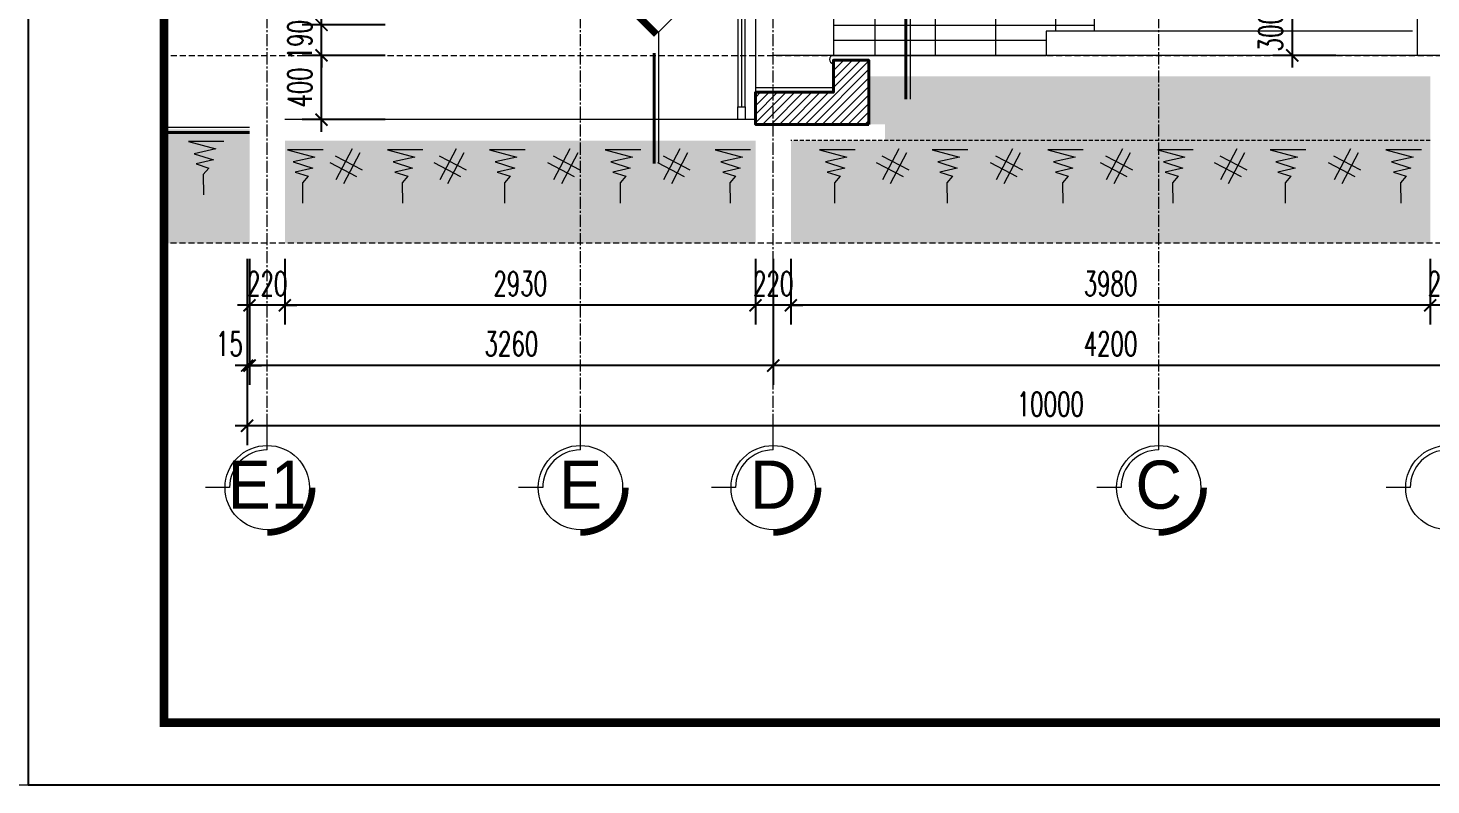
# Model space of a CAD drawing. Header units: millimetres. Extents: x -229618 to 2906, y -178063 to 96806.
# Drawn here: x -28597 to -19864, y -155647 to -150935 of the extents above; entities that cross this region are included whole.
import ezdxf
from ezdxf.enums import TextEntityAlignment as Align

# ---------------------------------------------------------------- set-up
doc = ezdxf.new("R2010")
doc.units = ezdxf.units.MM
doc.header["$LTSCALE"] = 200
doc.header["$MEASUREMENT"] = 0
doc.set_wipeout_variables(frame=1)
doc.header["$PDMODE"] = 3
doc.header["$PDSIZE"] = 50
doc.linetypes.add('CENTER2', pattern=[1.125, 0.75, -0.125, 0.125, -0.125])
doc.linetypes.add('DASHED2', pattern=[0.375, 0.25, -0.125])
doc.layers.get('0').update_dxf_attribs({"color": 95, "linetype": 'CONTINUOUS'})
doc.layers.get('DEFPOINTS').update_dxf_attribs({"linetype": 'CONTINUOUS'})
for name, color, linetype, lineweight in [('cat', 1, 'CONTINUOUS', 40), ('hatch', 250, 'CONTINUOUS', 5), ('nho', 252, 'CONTINUOUS', 15), ('thay', 7, 'CONTINUOUS', 18), ('tim', 18, 'CENTER2', 9)]:
    doc.layers.add(name, color=color, linetype=linetype, lineweight=lineweight)
for name, color, linetype in [('DIM', 251, 'CONTINUOUS'), ('KHUNGTEN', 7, 'CONTINUOUS'), ('MANH', 9, 'CONTINUOUS'), ('TEXT', 33, 'CONTINUOUS')]:
    doc.layers.add(name, color=color, linetype=linetype)
doc.layers.add('in', color=203, linetype='CONTINUOUS', lineweight=5, plot=False)
doc.styles.add('Aria H iso', font='Vharial_0.ttf')
doc.styles.add('CHU HOA Day', font='Vharial_0.ttf')
doc.styles.add('dam', font='Vhavanb_0.ttf', dxfattribs={"width": 0.9, "height": 450})
doc.styles.add('Scale', font='vnsimli.shx', dxfattribs={"width": 0.65, "bigfont": 'bigfont.shx'})
doc.dimstyles.new('Scale', dxfattribs={"dimscale": 75, "dimtxt": 2, "dimasz": 1, "dimexe": 1.6, "dimexo": 0, "dimgap": 0.8, "dimtad": 1, "dimdec": 0, "dimzin": 0, "dimdsep": 46, "dimtxsty": 'Scale', "dimblk": 'ARCHTICK', "dimcen": 0.1, "dimdle": 1, "dimclrd": 256, "dimclre": 256, "dimclrt": 3, "dimadec": 0, "dimazin": 0, "dimtfac": 1, "dimtdec": 0, "dimtix": 1, "dimtmove": 2, "dimatfit": 3, "dimldrblk": 'ARCHTICK', "dimfxl": 0, "dimtolj": 1, "dimtzin": 0, "dimarcsym": 0})

# ---------------------------------------------------------------- blocks, each defined once
blk = doc.blocks.new('KhungA3')
at = {"layer": 'DEFPOINTS', "color": 8}
blk.add_lwpolyline([(-3.74, 3.81), (416.31, 3.81), (416.31, 300.81), (-3.74, 300.81)], close=True, dxfattribs=at)
at = {"layer": 'KHUNGTEN', "color": 4, "const_width": 0.724}
blk.add_lwpolyline([(7.54, 8.99), (411.13, 8.99), (411.13, 295.64), (7.54, 295.64)], close=True, dxfattribs=at)
blk = doc.blocks.new('_ArchTick')
at = {"color": 0, "linetype": 'ByBlock', "const_width": 0.15}
blk.add_lwpolyline([(-0.5, -0.5), (0.5, 0.5)], dxfattribs=at)
blk = doc.blocks.new('*D2561')
at = {"layer": 'DEFPOINTS', "color": 0, "linetype": 'Continuous'}
for p in [(-23958.2, -152371.7), (-19758.2, -152371.7), (-23958.2, -153035.8)]:
    blk.add_point(p, dxfattribs=at)
at = {"layer": 'DIM', "linetype": 'Continuous', "lineweight": -2}
for p, q in [((-23958.2, -152371.7), (-23958.2, -153155.8)), ((-19758.2, -152371.7), (-19758.2, -153155.8)), ((-19683.2, -153035.8), (-24033.2, -153035.8))]:
    blk.add_line(p, q, dxfattribs=at)
at = {"layer": 'DIM', "linetype": 'Continuous', "lineweight": -2, "xscale": 75, "yscale": 75, "zscale": 75, "rotation": 180}
blk.add_blockref('_ArchTick', (-23958.2, -153035.8), dxfattribs=at)
at = {"layer": 'DIM', "linetype": 'Continuous', "lineweight": -2, "xscale": 75, "yscale": 75, "zscale": 75}
blk.add_blockref('_ArchTick', (-19758.2, -153035.8), dxfattribs=at)
at = {"layer": 'DIM', "color": 3, "linetype": 'Continuous', "insert": (-21858.2, -152900.8), "char_height": 150, "attachment_point": 5, "style": 'Scale'}
blk.add_mtext('\\A1;4200', dxfattribs=at)
blk = doc.blocks.new('*D2562')
at = {"layer": 'DEFPOINTS', "color": 0, "linetype": 'Continuous'}
for p in [(-27218.2, -152371.7), (-23958.2, -152371.7), (-27218.2, -153035.8)]:
    blk.add_point(p, dxfattribs=at)
at = {"layer": 'DIM', "linetype": 'Continuous', "lineweight": -2}
for p, q in [((-27218.2, -152371.7), (-27218.2, -153155.8)), ((-23958.2, -152371.7), (-23958.2, -153155.8)), ((-23883.2, -153035.8), (-27293.2, -153035.8))]:
    blk.add_line(p, q, dxfattribs=at)
at = {"layer": 'DIM', "linetype": 'Continuous', "lineweight": -2, "xscale": 75, "yscale": 75, "zscale": 75, "rotation": 180}
blk.add_blockref('_ArchTick', (-27218.2, -153035.8), dxfattribs=at)
at = {"layer": 'DIM', "linetype": 'Continuous', "lineweight": -2, "xscale": 75, "yscale": 75, "zscale": 75}
blk.add_blockref('_ArchTick', (-23958.2, -153035.8), dxfattribs=at)
at = {"layer": 'DIM', "color": 3, "linetype": 'Continuous', "insert": (-25588.2, -152900.8), "char_height": 150, "attachment_point": 5, "style": 'Scale'}
blk.add_mtext('\\A1;3260', dxfattribs=at)
blk = doc.blocks.new('*D2563')
at = {"layer": 'DEFPOINTS', "color": 0, "linetype": 'Continuous'}
for p in [(-27233.2, -152371.7), (-17233.2, -152371.7), (-27233.2, -153410.8)]:
    blk.add_point(p, dxfattribs=at)
at = {"layer": 'DIM', "linetype": 'Continuous', "lineweight": -2}
for p, q in [((-27233.2, -152371.7), (-27233.2, -153530.8)), ((-17233.2, -152371.7), (-17233.2, -153530.8)), ((-17158.2, -153410.8), (-27308.2, -153410.8))]:
    blk.add_line(p, q, dxfattribs=at)
at = {"layer": 'DIM', "linetype": 'Continuous', "lineweight": -2, "xscale": 75, "yscale": 75, "zscale": 75, "rotation": 180}
blk.add_blockref('_ArchTick', (-27233.2, -153410.8), dxfattribs=at)
at = {"layer": 'DIM', "linetype": 'Continuous', "lineweight": -2, "xscale": 75, "yscale": 75, "zscale": 75}
blk.add_blockref('_ArchTick', (-17233.2, -153410.8), dxfattribs=at)
at = {"layer": 'DIM', "color": 3, "linetype": 'Continuous', "insert": (-22233.2, -153275.8), "char_height": 150, "attachment_point": 5, "style": 'Scale'}
blk.add_mtext('\\A1;10000', dxfattribs=at)
blk = doc.blocks.new('*D2570')
at = {"layer": 'DEFPOINTS', "color": 0, "linetype": 'Continuous'}
for p in [(-26770.1, -151104.9), (-26373.6, -151104.9), (-26373.6, -151504.9)]:
    blk.add_point(p, dxfattribs=at)
at = {"layer": 'DIM', "linetype": 'Continuous', "lineweight": -2}
for p, q in [((-26770.1, -151579.9), (-26770.1, -151029.9)), ((-26373.6, -151104.9), (-26890.1, -151104.9)), ((-26373.6, -151504.9), (-26890.1, -151504.9))]:
    blk.add_line(p, q, dxfattribs=at)
at = {"layer": 'DIM', "linetype": 'Continuous', "lineweight": -2, "xscale": 75, "yscale": 75, "zscale": 75}
for p, rotation in [((-26770.1, -151104.9), 90), ((-26770.1, -151504.9), 270)]:
    blk.add_blockref('_ArchTick', p, dxfattribs=dict(at, rotation=rotation))
at = {"layer": 'DIM', "color": 3, "linetype": 'Continuous', "insert": (-26905.1, -151304.9), "char_height": 150, "attachment_point": 5, "rotation": 90, "style": 'Scale'}
blk.add_mtext('\\A1;400', dxfattribs=at)
blk = doc.blocks.new('*D2571')
at = {"layer": 'DEFPOINTS', "color": 0, "linetype": 'Continuous'}
for p in [(-26770.1, -150914.9), (-26373.6, -150914.9), (-26373.6, -151104.9)]:
    blk.add_point(p, dxfattribs=at)
at = {"layer": 'DIM', "linetype": 'Continuous', "lineweight": -2}
for p, q in [((-26770.1, -150914.9), (-26770.1, -150839.9)), ((-26373.6, -150914.9), (-26890.1, -150914.9)), ((-26770.1, -151104.9), (-26770.1, -150914.9)), ((-26373.6, -151104.9), (-26890.1, -151104.9)), ((-26770.1, -151104.9), (-26770.1, -151179.9))]:
    blk.add_line(p, q, dxfattribs=at)
at = {"layer": 'DIM', "linetype": 'Continuous', "lineweight": -2, "xscale": 75, "yscale": 75, "zscale": 75}
for p, rotation in [((-26770.1, -150914.9), 270), ((-26770.1, -151104.9), 90)]:
    blk.add_blockref('_ArchTick', p, dxfattribs=dict(at, rotation=rotation))
at = {"layer": 'DIM', "color": 3, "linetype": 'Continuous', "insert": (-26905.1, -151009.9), "char_height": 150, "attachment_point": 5, "rotation": 90, "style": 'Scale'}
blk.add_mtext('\\A1;190', dxfattribs=at)
blk = doc.blocks.new('*D2572')
at = {"layer": 'DEFPOINTS', "color": 0, "linetype": 'Continuous'}
for p in [(-26770.1, -149215), (-26373.6, -149215), (-26373.6, -150914.9)]:
    blk.add_point(p, dxfattribs=at)
at = {"layer": 'DIM', "linetype": 'Continuous', "lineweight": -2}
for p, q in [((-26770.1, -149140), (-26770.1, -149897.4)), ((-26373.6, -149215), (-26890.1, -149215)), ((-26770.1, -150989.9), (-26770.1, -150342.4)), ((-26373.6, -150914.9), (-26890.1, -150914.9))]:
    blk.add_line(p, q, dxfattribs=at)
at = {"layer": 'DIM', "linetype": 'Continuous', "lineweight": -2, "xscale": 75, "yscale": 75, "zscale": 75}
for p, rotation in [((-26770.1, -149215), 90), ((-26770.1, -150914.9), 270)]:
    blk.add_blockref('_ArchTick', p, dxfattribs=dict(at, rotation=rotation))
at = {"layer": 'DIM', "color": 3, "linetype": 'Continuous', "insert": (-26642.6, -150119.9), "char_height": 150, "attachment_point": 5, "rotation": 90, "style": 'Scale'}
blk.add_mtext('\\A1;1700', dxfattribs=at)
blk = doc.blocks.new('*D2518')
at = {"layer": 'DEFPOINTS', "color": 0, "linetype": 'Continuous'}
for p in [(-20456.1, -150804.9), (-20727, -151104.9), (-20456.1, -151104.9)]:
    blk.add_point(p, dxfattribs=at)
at = {"layer": 'DIM', "linetype": 'Continuous', "lineweight": -2}
for p, q in [((-20727, -150804.9), (-20727, -150729.9)), ((-20456.1, -150804.9), (-20847, -150804.9)), ((-20727, -150804.9), (-20727, -151104.9)), ((-20456.1, -151104.9), (-20847, -151104.9)), ((-20727, -151104.9), (-20727, -151179.9))]:
    blk.add_line(p, q, dxfattribs=at)
at = {"layer": 'DIM', "linetype": 'Continuous', "lineweight": -2, "xscale": 75, "yscale": 75, "zscale": 75}
for p, rotation in [((-20727, -150804.9), 270), ((-20727, -151104.9), 90)]:
    blk.add_blockref('_ArchTick', p, dxfattribs=dict(at, rotation=rotation))
at = {"layer": 'DIM', "color": 3, "linetype": 'Continuous', "insert": (-20862, -150954.9), "char_height": 150, "attachment_point": 5, "rotation": 90, "style": 'Scale'}
blk.add_mtext('\\A1;300', dxfattribs=at)
blk = doc.blocks.new('tr')
at = {"layer": 'thay', "ltscale": 600}
for p, q in [((0, -200), (0, 0)), ((313, -513), (513, -513))]:
    blk.add_line(p, q, dxfattribs=at)
at = {"layer": 'thay', "ltscale": 600, "const_width": 50}
blk.add_lwpolyline([(-375, -513, 0.414214), (0, -888, 0.414214)], format="xyb", dxfattribs=at)
at = {"layer": 'thay', "ltscale": 600}
blk.add_circle((0, -513), 350, dxfattribs=at)
blk.add_arc((0, -513), 313, 0, 90, dxfattribs=at)
at = {"layer": 'TEXT', "linetype": 'Continuous', "style": 'Aria H iso'}
blk.add_attdef('A', text='', height=350, dxfattribs=at).set_placement((0, -671), align=Align.CENTER)
blk = doc.blocks.new('kyhieu1')
at = {"layer": 'cat', "ltscale": 600}
blk.add_line((27.5, -131), (27.5, -816.6), dxfattribs=at)
at = {"color": 15, "linetype": 'Continuous'}
blk.add_wipeout([(0, 0), (311.1, 311.1), (0, 622.3), (-311.1, 311.1)], dxfattribs=at).dxf.layer = 'thay'
at = {"linetype": 'Continuous'}
blk.add_wipeout([(0, 622.3), (-311.1, 311.1), (0, 0), (311.1, 311.1)], dxfattribs=at).dxf.layer = 'DIM'
at = {"layer": 'thay', "ltscale": 600}
blk.add_line((0, 0), (0, -816.6), dxfattribs=at)
at = {"layer": 'thay', "color": 15, "linetype": 'Continuous'}
blk.add_lwpolyline([(0, 0), (311.1, 311.1), (0, 622.3), (-311.1, 311.1)], close=True, dxfattribs=at)
at = {"layer": 'thay', "color": 1, "linetype": 'Continuous', "const_width": 40}
blk.add_lwpolyline([(14.1, -14.1), (339.4, 311.1), (169.7, 480.8)], dxfattribs=at)
at = {"layer": 'TEXT', "style": 'CHU HOA Day'}
blk.add_attdef('N1', text='', height=200, dxfattribs=at).set_placement((0, 304.1), align=Align.MIDDLE)
blk = doc.blocks.new('nendat')
at = {"layer": 'hatch', "linetype": 'Continuous'}
for p, q in [((7.2, 103.2), (108.6, -90)), ((-56.8, -29.8), (110.3, 57.9)), ((-40.9, 77.9), (60.5, -115.2)), ((-21.9, -70.2), (145.2, 17.5))]:
    blk.add_line(p, q, dxfattribs=at)
blk = doc.blocks.new('*D2602')
at = {"layer": 'DEFPOINTS', "color": 0}
for p in [(-19868.2, -152371.7), (-19648.2, -152371.7), (-19868.2, -152660.8)]:
    blk.add_point(p, dxfattribs=at)
at = {"layer": 'DIM', "lineweight": -2}
for p, q in [((-19868.2, -152371.7), (-19868.2, -152780.8)), ((-19648.2, -152371.7), (-19648.2, -152780.8)), ((-19868.2, -152660.8), (-19943.2, -152660.8)), ((-19648.2, -152660.8), (-19868.2, -152660.8)), ((-19648.2, -152660.8), (-19573.2, -152660.8))]:
    blk.add_line(p, q, dxfattribs=at)
at = {"layer": 'DIM', "lineweight": -2, "xscale": 75, "yscale": 75, "zscale": 75}
blk.add_blockref('_ArchTick', (-19868.2, -152660.8), dxfattribs=at)
at = {"layer": 'DIM', "lineweight": -2, "xscale": 75, "yscale": 75, "zscale": 75, "rotation": 180}
blk.add_blockref('_ArchTick', (-19648.2, -152660.8), dxfattribs=at)
at = {"layer": 'DIM', "color": 3, "insert": (-19758.2, -152525.8), "char_height": 150, "attachment_point": 5, "style": 'Scale'}
blk.add_mtext('\\A1;220', dxfattribs=at)
blk = doc.blocks.new('*D2603')
at = {"layer": 'DEFPOINTS', "color": 0}
for p in [(-23848.2, -152371.7), (-19868.2, -152371.7), (-23848.2, -152660.8)]:
    blk.add_point(p, dxfattribs=at)
at = {"layer": 'DIM', "lineweight": -2}
for p, q in [((-23848.2, -152371.7), (-23848.2, -152780.8)), ((-19868.2, -152371.7), (-19868.2, -152780.8)), ((-19793.2, -152660.8), (-23923.2, -152660.8))]:
    blk.add_line(p, q, dxfattribs=at)
at = {"layer": 'DIM', "lineweight": -2, "xscale": 75, "yscale": 75, "zscale": 75, "rotation": 180}
blk.add_blockref('_ArchTick', (-23848.2, -152660.8), dxfattribs=at)
at = {"layer": 'DIM', "lineweight": -2, "xscale": 75, "yscale": 75, "zscale": 75}
blk.add_blockref('_ArchTick', (-19868.2, -152660.8), dxfattribs=at)
at = {"layer": 'DIM', "color": 3, "insert": (-21858.2, -152525.8), "char_height": 150, "attachment_point": 5, "style": 'Scale'}
blk.add_mtext('\\A1;3980', dxfattribs=at)
blk = doc.blocks.new('*D2604')
at = {"layer": 'DEFPOINTS', "color": 0}
for p in [(-24068.2, -152371.7), (-23848.2, -152371.7), (-24068.2, -152660.8)]:
    blk.add_point(p, dxfattribs=at)
at = {"layer": 'DIM', "lineweight": -2}
for p, q in [((-24068.2, -152371.7), (-24068.2, -152780.8)), ((-23848.2, -152371.7), (-23848.2, -152780.8)), ((-24068.2, -152660.8), (-24143.2, -152660.8)), ((-23848.2, -152660.8), (-24068.2, -152660.8)), ((-23848.2, -152660.8), (-23773.2, -152660.8))]:
    blk.add_line(p, q, dxfattribs=at)
at = {"layer": 'DIM', "lineweight": -2, "xscale": 75, "yscale": 75, "zscale": 75}
blk.add_blockref('_ArchTick', (-24068.2, -152660.8), dxfattribs=at)
at = {"layer": 'DIM', "lineweight": -2, "xscale": 75, "yscale": 75, "zscale": 75, "rotation": 180}
blk.add_blockref('_ArchTick', (-23848.2, -152660.8), dxfattribs=at)
at = {"layer": 'DIM', "color": 3, "insert": (-23958.2, -152525.8), "char_height": 150, "attachment_point": 5, "style": 'Scale'}
blk.add_mtext('\\A1;220', dxfattribs=at)
blk = doc.blocks.new('*D2605')
at = {"layer": 'DEFPOINTS', "color": 0}
for p in [(-26998.2, -152371.7), (-24068.2, -152371.7), (-26998.2, -152660.8)]:
    blk.add_point(p, dxfattribs=at)
at = {"layer": 'DIM', "lineweight": -2}
for p, q in [((-26998.2, -152371.7), (-26998.2, -152780.8)), ((-24068.2, -152371.7), (-24068.2, -152780.8)), ((-23993.2, -152660.8), (-27073.2, -152660.8))]:
    blk.add_line(p, q, dxfattribs=at)
at = {"layer": 'DIM', "lineweight": -2, "xscale": 75, "yscale": 75, "zscale": 75, "rotation": 180}
blk.add_blockref('_ArchTick', (-26998.2, -152660.8), dxfattribs=at)
at = {"layer": 'DIM', "lineweight": -2, "xscale": 75, "yscale": 75, "zscale": 75}
blk.add_blockref('_ArchTick', (-24068.2, -152660.8), dxfattribs=at)
at = {"layer": 'DIM', "color": 3, "insert": (-25533.2, -152525.8), "char_height": 150, "attachment_point": 5, "style": 'Scale'}
blk.add_mtext('\\A1;2930', dxfattribs=at)
blk = doc.blocks.new('*D2606')
at = {"layer": 'DEFPOINTS', "color": 0}
for p in [(-27218.2, -152371.7), (-26998.2, -152371.7), (-27218.2, -152660.8)]:
    blk.add_point(p, dxfattribs=at)
at = {"layer": 'DIM', "lineweight": -2}
for p, q in [((-27218.2, -152371.7), (-27218.2, -152780.8)), ((-26998.2, -152371.7), (-26998.2, -152780.8)), ((-27218.2, -152660.8), (-27293.2, -152660.8)), ((-26998.2, -152660.8), (-27218.2, -152660.8)), ((-26998.2, -152660.8), (-26923.2, -152660.8))]:
    blk.add_line(p, q, dxfattribs=at)
at = {"layer": 'DIM', "lineweight": -2, "xscale": 75, "yscale": 75, "zscale": 75}
blk.add_blockref('_ArchTick', (-27218.2, -152660.8), dxfattribs=at)
at = {"layer": 'DIM', "lineweight": -2, "xscale": 75, "yscale": 75, "zscale": 75, "rotation": 180}
blk.add_blockref('_ArchTick', (-26998.2, -152660.8), dxfattribs=at)
at = {"layer": 'DIM', "color": 3, "insert": (-27108.2, -152525.8), "char_height": 150, "attachment_point": 5, "style": 'Scale'}
blk.add_mtext('\\A1;220', dxfattribs=at)
blk = doc.blocks.new('*D2608')
at = {"layer": 'DEFPOINTS', "color": 0}
for p in [(-27233.2, -152371.7), (-27218.2, -152371.7), (-27233.2, -153035.8)]:
    blk.add_point(p, dxfattribs=at)
at = {"layer": 'DIM', "lineweight": -2}
for p, q in [((-27233.2, -152371.7), (-27233.2, -153155.8)), ((-27218.2, -152371.7), (-27218.2, -153155.8)), ((-27233.2, -153035.8), (-27308.2, -153035.8)), ((-27218.2, -153035.8), (-27233.2, -153035.8)), ((-27218.2, -153035.8), (-27143.2, -153035.8))]:
    blk.add_line(p, q, dxfattribs=at)
at = {"layer": 'DIM', "lineweight": -2, "xscale": 75, "yscale": 75, "zscale": 75}
blk.add_blockref('_ArchTick', (-27233.2, -153035.8), dxfattribs=at)
at = {"layer": 'DIM', "lineweight": -2, "xscale": 75, "yscale": 75, "zscale": 75, "rotation": 180}
blk.add_blockref('_ArchTick', (-27218.2, -153035.8), dxfattribs=at)
at = {"layer": 'DIM', "color": 3, "insert": (-27343.9, -152900.8), "char_height": 150, "attachment_point": 5, "style": 'Scale'}
blk.add_mtext('\\A1;15', dxfattribs=at)

msp = doc.modelspace()

# ---------------------------------------------------------------- hatches: boundary and pattern name
at = {"layer": 'hatch', "linetype": 'Continuous'}
h = msp.add_hatch(dxfattribs=at)
h.set_pattern_fill('GRATE', color=256, scale=3000, style=0)
h.set_pattern_definition([(180, (-21448.21, -151104.865), (0, 93.75), []), (90, (-21448.2, -151104.86), (375, 2e-14), [])])
h.paths.add_polyline_path([(-21558.2, -150661.2), (-21448.2, -150661.2), (-21448.2, -150804.9), (-21558.2, -150804.9)])
edge = h.paths.add_edge_path()
edge.add_line((-23583.2, -151104.9), (-23583.2, -149445.4))
edge.add_line((-23583.2, -149445.4), (-23318.2, -149445.4))
edge.add_line((-23318.2, -149445.4), (-23318.2, -149589.1))
edge.add_arc((-23318.2, -149604.1), 15, 450, 630)
edge.add_line((-23318.2, -149619.1), (-23053.2, -149619.1))
edge.add_line((-23053.2, -149619.1), (-23053.2, -149762.8))
edge.add_arc((-23053.2, -149777.8), 15, 450, 630)
edge.add_line((-23053.2, -149792.8), (-22788.2, -149792.8))
edge.add_line((-22788.2, -149792.8), (-22788.2, -149936.4))
edge.add_arc((-22788.2, -149951.4), 15, 450, 630)
edge.add_line((-22788.2, -149966.4), (-22675.7, -149966.4))
edge.add_line((-22675.7, -149966.4), (-22675.7, -150036.4))
edge.add_line((-22675.7, -150036.4), (-22635.7, -150036.4))
edge.add_line((-22635.7, -150036.4), (-22635.7, -149966.4))
edge.add_line((-22635.7, -149966.4), (-22523.2, -149966.4))
edge.add_line((-22523.2, -149966.4), (-22523.2, -150110.1))
edge.add_arc((-22523.2, -150125.1), 15, 450, 630)
edge.add_line((-22523.2, -150140.1), (-22258.2, -150140.1))
edge.add_line((-22258.2, -150140.1), (-22258.2, -150283.8))
edge.add_arc((-22258.2, -150298.8), 15, 450, 630)
edge.add_line((-22258.2, -150313.8), (-21993.2, -150313.8))
edge.add_line((-21993.2, -150313.8), (-21993.2, -150457.5))
edge.add_arc((-21993.2, -150472.5), 15, 450, 630)
edge.add_line((-21993.2, -150487.5), (-21880.7, -150487.5))
edge.add_line((-21880.7, -150487.5), (-21880.7, -150557.5))
edge.add_line((-21880.7, -150557.5), (-21840.7, -150557.5))
edge.add_line((-21840.7, -150557.5), (-21840.7, -150487.5))
edge.add_line((-21840.7, -150487.5), (-21728.2, -150487.5))
edge.add_line((-21728.2, -150487.5), (-21728.2, -150631.2))
edge.add_arc((-21728.2, -150646.2), 15, 450, 630)
edge.add_line((-21728.2, -150661.2), (-21558.2, -150661.2))
edge.add_line((-21558.2, -150661.2), (-21558.2, -150804.9))
edge.add_line((-21558.2, -150804.9), (-21958.2, -150804.9))
edge.add_line((-21958.2, -150804.9), (-21958.2, -150954.9))
edge.add_line((-21958.2, -150954.9), (-22258.2, -150954.9))
edge.add_line((-22258.2, -150954.9), (-22258.2, -151104.9))
edge.add_line((-22258.2, -151104.9), (-23583.2, -151104.9))
at = {"layer": 'nho', "linetype": 'Continuous'}
h = msp.add_hatch(dxfattribs=at)
h.set_pattern_fill('AR-SAND', color=256, scale=25, style=0)
h.set_pattern_definition([(142.5, (-17468.212, -151634.865), (1.57483, 48.1706), [0, -38, 0, -42.5, 0, -40.625]), (172.5, (-17468.21, -151634.865), (-44.2444, 70.55365), [0, -20.5, 0, -34.25, 0, -13.125]), (212.5, (-17437.462, -151634.865), (-77.85355, 0.14148), [0, -12.5, 0, -45, 0, -58.75]), (222.5, (-17437.46, -151634.865), (-75.1532, 21.9419), [0, -6.25, 0, -29.5, 0, -33.75])])
h.paths.add_polyline_path([(-19648.2, -151234.9), (-17468.2, -151234.9), (-17468.2, -151634.9), (-19648.2, -151634.9)])
h.paths.add_polyline_path([(-21558.2, -151234.9), (-19868.2, -151234.9), (-19868.2, -151634.9), (-21558.2, -151634.9)])
h.paths.add_polyline_path([(-23263.2, -151534.9), (-23263.2, -151634.9), (-21558.2, -151634.9), (-21558.2, -151234.9), (-23363.2, -151234.9), (-23363.2, -151534.9)])
h = msp.add_hatch(dxfattribs=at)
h.set_pattern_fill('AR-CONC', color=256, scale=50, style=0)
h.set_pattern_definition([(130, (-8583.43, -152274.86), (-358.63, -31.376), [37.5, -412.5]), (185, (-8583.43, -152274.86), (69.376, 376.096), [30, -330]), (79.5486, (-8613.3, -152277.48), (-289.255, 344.72), [31.87, -350.571]), (133.8158, (-8583.43, -152174.86), (-533.621, -82.76), [56.25, -618.75]), (83.3644, (-8627.9, -152181.76), (-467.331, 487.059), [47.805, -525.856]), (188.8158, (-8583.43, -152174.86), (-467.331, 487.06), [45, -495]), (159, (-8633.43, -152199.86), (-298.4535, -201.3094), [37.5, -412.5]), (214, (-8633.43, -152199.86), (-121.658, 362.575), [30, -330]), (108.5486, (-8658.3, -152216.64), (-420.111, 161.265), [31.87, -350.571]), (142.5, (-8583.43, -152274.86), (-6.0799, 166.4469), [0, -326, 0, -335, 0, -331.25]), (172.5, (-8583.43, -152274.86), (-131.5348, 197.2059), [0, -191, 0, -318.5, 0, -126.25]), (212.5, (-8471.93, -152274.86), (-266.9112, -11.2774), [0, -125, 0, -390, 0, -517.5]), (222.5, (-8421.93, -152274.86), (-291.593, 50.0525), [0, -162.5, 0, -259, 0, -367.5])])
h.paths.add_polyline_path([(-19648.2, -151634.9), (-17468.2, -151634.9), (-17468.2, -152274.9), (-19648.2, -152274.9)])
h.paths.add_polyline_path([(-21558.2, -151634.9), (-19868.2, -151634.9), (-19868.2, -152274.9), (-21558.2, -152274.9)])
h.paths.add_polyline_path([(-23848.2, -151634.9), (-21558.2, -151634.9), (-21558.2, -152274.9), (-23848.2, -152274.9)])
h.paths.add_polyline_path([(-25158.2, -151634.9), (-24068.2, -151634.9), (-24068.2, -152274.9), (-25158.2, -152274.9)])
h.paths.add_polyline_path([(-26998.2, -151634.9), (-25158.2, -151634.9), (-25158.2, -152274.9), (-26998.2, -152274.9)])
h.paths.add_polyline_path([(-27751.1, -152274.9), (-27751.1, -151564.9), (-27218.2, -151564.9), (-27218.2, -152274.9)])
h.paths.add_polyline_path([(-14341.5, -151584.9), (-14341.5, -152274.9), (-17248.2, -152274.9), (-17248.2, -151584.9)])

# ---------------------------------------------------------------- linework, layer by layer
at = {"layer": 'cat', "linetype": 'Continuous'}
msp.add_lwpolyline([(-27218.2, -151584.9), (-27751.1, -151584.9)], dxfattribs=at)
at = {"layer": 'hatch', "color": 251, "linetype": 'DASHED2', "ltscale": 0.75}
for p, q in [((-27708.5, -151104.9), (-889.3, -151104.9)), ((-14341.5, -152274.9), (-27751.1, -152274.9))]:
    msp.add_line(p, q, dxfattribs=at)
at = {"layer": 'hatch', "color": 251, "linetype": 'DASHED2', "ltscale": 0.5}
msp.add_line((-19868.2, -151634.9), (-23848.2, -151634.9), dxfattribs=at)
at = {"layer": 'hatch', "linetype": 'Continuous'}
msp.add_lwpolyline([(-24178.2, -151424.9), (-24133.2, -151424.9), (-24133.2, -149353), (-24178.2, -149353)], close=True, dxfattribs=at)
at = {"layer": 'in', "linetype": 'Continuous'}
for points in [[(-60100.3, -155646.6), (-28597.1, -155646.6), (-28597.1, -133371.6), (-60100.3, -133371.6)], [(-28597.1, -155646.6), (2906.1, -155646.6), (2906.1, -133371.6), (-28597.1, -133371.6)]]:
    msp.add_lwpolyline(points, close=True, dxfattribs=at)
at = {"layer": 'nho', "linetype": 'Continuous'}
for points in [[(-27377.5, -151641.6), (-27598.8, -151641.6), (-27428.9, -151686.7), (-27563.4, -151716.9), (-27442.4, -151754.6), (-27551.4, -151780.6), (-27471.3, -151806.1), (-27506.5, -151846.1), (-27505.5, -151973.1)], [(-26760.1, -151693.2), (-26981.3, -151693.2), (-26811.4, -151738.3), (-26945.9, -151768.5), (-26825, -151806.2), (-26934, -151832.2), (-26853.9, -151857.7), (-26889.1, -151897.7), (-26888.1, -152024.7)], [(-26139, -151693.2), (-26360.2, -151693.2), (-26190.3, -151738.3), (-26324.8, -151768.5), (-26203.9, -151806.2), (-26312.8, -151832.2), (-26232.7, -151857.7), (-26268, -151897.7), (-26267, -152024.7)], [(-25502.7, -151693.2), (-25723.9, -151693.2), (-25554, -151738.3), (-25688.5, -151768.5), (-25567.6, -151806.2), (-25676.5, -151832.2), (-25596.4, -151857.7), (-25631.7, -151897.7), (-25630.7, -152024.7)], [(-23447.9, -151693.2), (-23669.1, -151693.2), (-23499.2, -151738.3), (-23633.7, -151768.5), (-23512.8, -151806.2), (-23621.8, -151832.2), (-23541.7, -151857.7), (-23576.9, -151897.7), (-23575.9, -152024.7)], [(-22747.5, -151693.2), (-22968.8, -151693.2), (-22798.9, -151738.3), (-22933.4, -151768.5), (-22812.5, -151806.2), (-22921.4, -151832.2), (-22841.3, -151857.7), (-22876.6, -151897.7), (-22875.5, -152024.7)], [(-22027.7, -151693.2), (-22248.9, -151693.2), (-22079.1, -151738.3), (-22213.6, -151768.5), (-22092.6, -151806.2), (-22201.6, -151832.2), (-22121.5, -151857.7), (-22156.7, -151897.7), (-22155.7, -152024.7)], [(-21343.5, -151693.2), (-21564.7, -151693.2), (-21394.8, -151738.3), (-21529.3, -151768.5), (-21408.4, -151806.2), (-21517.4, -151832.2), (-21437.3, -151857.7), (-21472.5, -151897.7), (-21471.5, -152024.7)], [(-20643.1, -151693.2), (-20864.4, -151693.2), (-20694.5, -151738.3), (-20829, -151768.5), (-20708, -151806.2), (-20817, -151832.2), (-20736.9, -151857.7), (-20772.1, -151897.7), (-20771.1, -152024.7)], [(-19923.3, -151693.2), (-20144.5, -151693.2), (-19974.6, -151738.3), (-20109.1, -151768.5), (-19988.2, -151806.2), (-20097.2, -151832.2), (-20017.1, -151857.7), (-20052.3, -151897.7), (-20051.3, -152024.7)]]:
    msp.add_lwpolyline(points, dxfattribs=at)
at = {"layer": 'thay', "linetype": 'Continuous'}
for p, q in [((-23583.2, -147654.9), (-23583.2, -151104.9)), ((-19948.2, -151104.9), (-19948.2, -147654.9)), ((-24068.2, -149273), (-24068.2, -151504.9)), ((-24155.7, -149353), (-24155.7, -151424.9)), ((-19758.2, -151104.9), (-23958.2, -151104.9)), ((-24068.2, -151304.9), (-23583.2, -151304.9)), ((-24068.2, -151334.9), (-23583.2, -151334.9)), ((-24068.2, -151354.9), (-24068.2, -151354.9)), ((-24068.2, -151504.9), (-26998.2, -151504.9))]:
    msp.add_line(p, q, dxfattribs=at)
for points in [[(-21958.2, -150954.9), (-21958.2, -150804.9), (-19978.2, -150804.9)], [(-19978.2, -150954.9), (-22258.2, -150954.9), (-22258.2, -151104.9)], [(-27218.2, -151554.9), (-27751.1, -151554.9)]]:
    msp.add_lwpolyline(points, dxfattribs=at)
msp.add_lwpolyline([(-24133.2, -151504.9), (-24178.2, -151504.9), (-24178.2, -151424.9), (-24133.2, -151424.9)], close=True, dxfattribs=at)
msp.add_arc((-23583.2, -151129.9), 25, 90, 270, dxfattribs=at)
at = {"layer": 'tim', "ltscale": 0.5}
for p, q in [((-27108.2, -153410.8), (-27108.2, -139004.9)), ((-25158.2, -153410.8), (-25158.2, -139004.9)), ((-23958.2, -153410.8), (-23958.2, -139004.9)), ((-21558.2, -153410.8), (-21558.2, -139004.9))]:
    msp.add_line(p, q, dxfattribs=at)

# ---------------------------------------------------------------- block references
at = {"layer": 'hatch', "linetype": 'Continuous', "xscale": -1}
for p in [(-26572, -151790.4), (-25924.4, -151790.4), (-25216.4, -151790.4), (-23169.3, -151790.4), (-22461.3, -151790.4), (-21776.6, -151790.4), (-21064.9, -151790.4), (-20356.9, -151790.4)]:
    msp.add_blockref('nendat', p, dxfattribs=at)
at = {"layer": 'KHUNGTEN', "xscale": 75, "yscale": 75, "zscale": 75.00000000000009}
msp.add_blockref('KhungA3', (-28316.8, -155932.6), dxfattribs=at)
at = {"layer": 'MANH', "xscale": 0.75, "yscale": 0.75, "zscale": 0.75, "rotation": 90}
for p in [(-27493.1, -153795.7), (-25543.1, -153795.7), (-24343.1, -153795.7), (-21943.1, -153795.7), (-20143.1, -153795.7)]:
    msp.add_blockref('tr', p, dxfattribs=at)

# ---------------------------------------------------------------- texts
at = {"layer": 'TEXT', "linetype": 'Continuous', "style": 'dam'}
for s, p in [('e1', (-27108.2, -153777.2)), ('e', (-25158.2, -153777.2)), ('d', (-23958.2, -153777.2)), ('c', (-21558.2, -153777.2))]:
    msp.add_text(s, height=300, dxfattribs=at).set_placement(p, align=Align.MIDDLE)

# ---------------------------------------------------------------- dimensions: what is measured, and where the dimension line sits
at = {"layer": 'DIM', "linetype": 'Continuous'}
dim = msp.add_linear_dim(base=(-26770.1, -149215), p1=(-26373.6, -150914.9), p2=(-26373.6, -149215), angle=270, dimstyle='Scale', override={"dimfxl": 70}, dxfattribs=at)
dim.commit()
dim.dimension.update_dxf_attribs({"geometry": '*D2572', "text_midpoint": (-26642.6, -150119.9), "dimtype": 160})
for base, p1, p2, angle, picture, middle in [((-20727, -151104.9), (-20456.1, -150804.9), (-20456.1, -151104.9), 90, '*D2518', (-20862, -150954.9)), ((-26770.1, -150914.9), (-26373.6, -151104.9), (-26373.6, -150914.9), 270, '*D2571', (-26905.1, -151009.9))]:
    dim = msp.add_linear_dim(base=base, p1=p1, p2=p2, angle=angle, dimstyle='Scale', override={"dimfxl": 70}, dxfattribs=at)
    dim.commit()
    dim.dimension.update_dxf_attribs({"geometry": picture, "text_midpoint": middle})
dim = msp.add_aligned_dim(p1=(-26373.6, -151504.9), p2=(-26373.6, -151104.9), distance=396.5, dimstyle='Scale', override={"dimfxl": 70}, dxfattribs=at)
dim.commit()
dim.dimension.update_dxf_attribs({"geometry": '*D2570', "text_midpoint": (-26905.1, -151304.9)})
at = {"layer": 'DIM'}
dim = msp.add_linear_dim(base=(-27233.2, -153035.8), p1=(-27218.2, -152371.7), p2=(-27233.2, -152371.7), angle=0, dimstyle='Scale', dxfattribs=at)
dim.commit()
dim.dimension.update_dxf_attribs({"geometry": '*D2608', "text_midpoint": (-27343.9, -152900.8), "dimtype": 160})
at = {"layer": 'DIM', "linetype": 'Continuous'}
for base, p1, p2, picture, middle in [((-27233.2, -153410.8), (-17233.2, -152371.7), (-27233.2, -152371.7), '*D2563', (-22233.2, -153275.8)), ((-27218.2, -153035.8), (-23958.2, -152371.7), (-27218.2, -152371.7), '*D2562', (-25588.2, -152900.8)), ((-23958.2, -153035.8), (-19758.2, -152371.7), (-23958.2, -152371.7), '*D2561', (-21858.2, -152900.8))]:
    dim = msp.add_linear_dim(base=base, p1=p1, p2=p2, angle=0, dimstyle='Scale', dxfattribs=at)
    dim.commit()
    dim.dimension.update_dxf_attribs({"geometry": picture, "text_midpoint": middle})
at = {"layer": 'DIM'}
for base, p1, p2, picture, middle in [((-27218.2, -152660.8), (-26998.2, -152371.7), (-27218.2, -152371.7), '*D2606', (-27108.2, -152525.8)), ((-26998.2, -152660.8), (-24068.2, -152371.7), (-26998.2, -152371.7), '*D2605', (-25533.2, -152525.8)), ((-24068.2, -152660.8), (-23848.2, -152371.7), (-24068.2, -152371.7), '*D2604', (-23958.2, -152525.8)), ((-23848.2, -152660.8), (-19868.2, -152371.7), (-23848.2, -152371.7), '*D2603', (-21858.2, -152525.8)), ((-19868.2, -152660.8), (-19648.2, -152371.7), (-19868.2, -152371.7), '*D2602', (-19758.2, -152525.8))]:
    dim = msp.add_linear_dim(base=base, p1=p1, p2=p2, angle=0, dimstyle='Scale', dxfattribs=at)
    dim.commit()
    dim.dimension.update_dxf_attribs({"geometry": picture, "text_midpoint": middle})

# ---------------------------------------------------------------- next in the draw order: block references
at = {"layer": 'DIM', "linetype": 'Continuous'}
ref = msp.add_blockref('kyhieu1', (-23105.4, -150560.8), dxfattribs=dict(at, xscale=-1))
ref.add_attrib('N1', 'n1', dxfattribs={"layer": 'TEXT', "height": 200, "style": 'CHU HOA Day'}).set_placement((-23105.4, -150256.7), align=Align.MIDDLE)
ref = msp.add_blockref('kyhieu1', (-24672, -150960.8), dxfattribs=dict(at, xscale=-1))
ref.add_attrib('N1', 'n1', dxfattribs={"layer": 'TEXT', "height": 200, "style": 'CHU HOA Day'}).set_placement((-24672, -150656.7), align=Align.MIDDLE)

# ---------------------------------------------------------------- next in the draw order: hatches: boundary and pattern name
at = {"layer": 'hatch', "linetype": 'Continuous'}
h = msp.add_hatch(dxfattribs=at)
h.set_pattern_fill('ANSI31', color=256, scale=300, style=0)
h.set_pattern_definition([(45, (-167061.238, -174027.57), (-26.516504, 26.516504), [])])
h.paths.add_polyline_path([(-23958.2, -151334.9), (-23583.2, -151334.9), (-23583.2, -151134.9), (-23363.2, -151134.9), (-23363.2, -151534.9), (-23958.2, -151534.9)])
h.paths.add_polyline_path([(-24068.2, -151334.9), (-23958.2, -151334.9), (-23958.2, -151534.9), (-24068.2, -151534.9)])

# ---------------------------------------------------------------- next in the draw order: linework, layer by layer
at = {"layer": 'cat', "linetype": 'Continuous'}
msp.add_lwpolyline([(-23363.2, -151534.9), (-23363.2, -151134.9), (-23583.2, -151134.9), (-23583.2, -151334.9), (-24068.2, -151334.9), (-24068.2, -151534.9)], close=True, dxfattribs=at)
at = {"layer": 'nho', "linetype": 'Continuous'}
for points in [[(-24782.9, -151693.2), (-25004.1, -151693.2), (-24834.2, -151738.3), (-24968.7, -151768.5), (-24847.8, -151806.2), (-24956.7, -151832.2), (-24876.6, -151857.7), (-24911.9, -151897.7), (-24910.9, -152024.7)], [(-24098.6, -151693.2), (-24319.9, -151693.2), (-24150, -151738.3), (-24284.5, -151768.5), (-24163.6, -151806.2), (-24272.5, -151832.2), (-24192.4, -151857.7), (-24227.7, -151897.7), (-24226.6, -152024.7)]]:
    msp.add_lwpolyline(points, dxfattribs=at)

# ---------------------------------------------------------------- next in the draw order: block references
at = {"layer": 'hatch', "linetype": 'Continuous', "xscale": -1}
msp.add_blockref('nendat', (-24531.7, -151790.4), dxfattribs=at)

doc.saveas('drawing.dxf')
